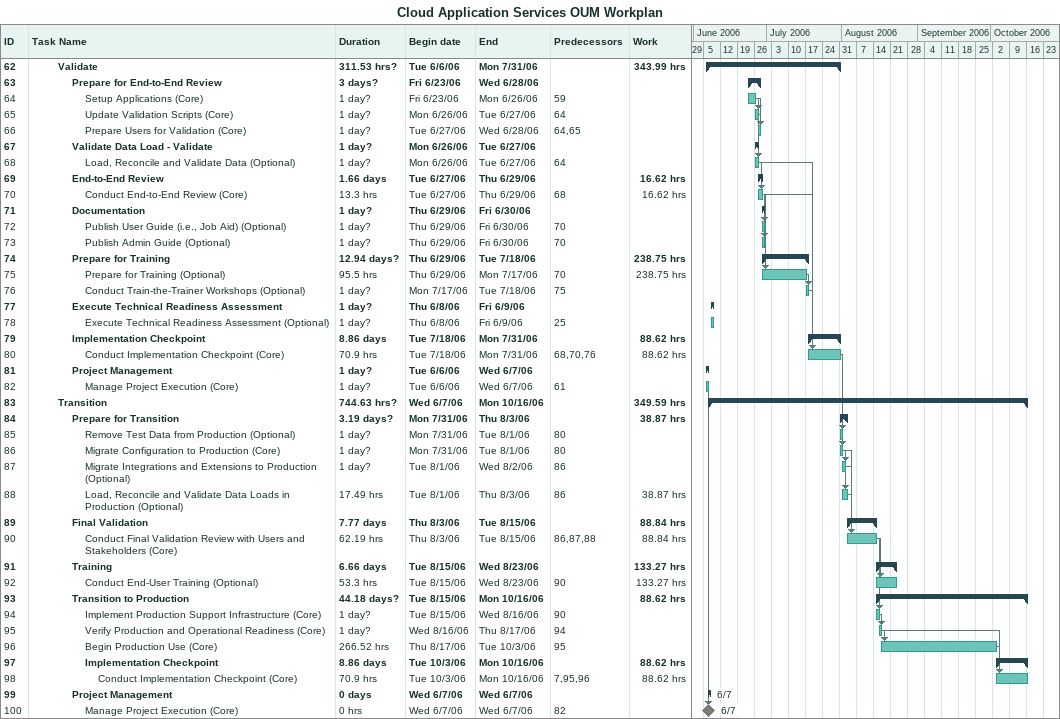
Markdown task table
Cloud Application Services OUM Workplan

| ID | Level | Task | Duration | Start | Finish | Predecessors | Work (h) |
|---|---|---|---|---|---|---|---|
| 62 | 3 | **Validate** | 311.53h? | 2006-06-06 | 2006-07-31 |  | 343.99 |
| 63 | 4 | **Prepare for End-to-End Review** | 3d? | 2006-06-23 | 2006-06-28 |  |  |
| 64 | 5 | Setup Applications (Core) | 1d? | 2006-06-23 | 2006-06-26 | 59 |  |
| 65 | 5 | Update Validation Scripts (Core) | 1d? | 2006-06-26 | 2006-06-27 | 64 |  |
| 66 | 5 | Prepare Users for Validation (Core) | 1d? | 2006-06-27 | 2006-06-28 | 64, 65 |  |
| 67 | 4 | **Validate Data Load - Validate** | 1d? | 2006-06-26 | 2006-06-27 |  |  |
| 68 | 5 | Load, Reconcile and Validate Data (Optional) | 1d? | 2006-06-26 | 2006-06-27 | 64 |  |
| 69 | 4 | **End-to-End Review** | 1.66d | 2006-06-27 | 2006-06-29 |  | 16.62 |
| 70 | 5 | Conduct End-to-End Review (Core) | 13.3h | 2006-06-27 | 2006-06-29 | 68 | 16.62 |
| 71 | 4 | **Documentation** | 1d? | 2006-06-29 | 2006-06-30 |  |  |
| 72 | 5 | Publish User Guide (i.e., Job Aid) (Optional) | 1d? | 2006-06-29 | 2006-06-30 | 70 |  |
| 73 | 5 | Publish Admin Guide (Optional) | 1d? | 2006-06-29 | 2006-06-30 | 70 |  |
| 74 | 4 | **Prepare for Training** | 12.94d? | 2006-06-29 | 2006-07-18 |  | 238.75 |
| 75 | 5 | Prepare for Training (Optional) | 95.5h | 2006-06-29 | 2006-07-17 | 70 | 238.75 |
| 76 | 5 | Conduct Train-the-Trainer Workshops (Optional) | 1d? | 2006-07-17 | 2006-07-18 | 75 |  |
| 77 | 4 | **Execute Technical Readiness Assessment** | 1d? | 2006-06-08 | 2006-06-09 |  |  |
| 78 | 5 | Execute Technical Readiness Assessment (Optional) | 1d? | 2006-06-08 | 2006-06-09 | 25 |  |
| 79 | 4 | **Implementation Checkpoint** | 8.86d | 2006-07-18 | 2006-07-31 |  | 88.62 |
| 80 | 5 | Conduct Implementation Checkpoint (Core) | 70.9h | 2006-07-18 | 2006-07-31 | 68, 70, 76 | 88.62 |
| 81 | 4 | **Project Management** | 1d? | 2006-06-06 | 2006-06-07 |  |  |
| 82 | 5 | Manage Project Execution (Core) | 1d? | 2006-06-06 | 2006-06-07 | 61 |  |
| 83 | 3 | **Transition** | 744.63h? | 2006-06-07 | 2006-10-16 |  | 349.59 |
| 84 | 4 | **Prepare for Transition** | 3.19d? | 2006-07-31 | 2006-08-03 |  | 38.87 |
| 85 | 5 | Remove Test Data from Production (Optional) | 1d? | 2006-07-31 | 2006-08-01 | 80 |  |
| 86 | 5 | Migrate Configuration to Production (Core) | 1d? | 2006-07-31 | 2006-08-01 | 80 |  |
| 87 | 5 | Migrate Integrations and Extensions to Production (Optional) | 1d? | 2006-08-01 | 2006-08-02 | 86 |  |
| 88 | 5 | Load, Reconcile and Validate Data Loads in Production (Optional) | 17.49h | 2006-08-01 | 2006-08-03 | 86 | 38.87 |
| 89 | 4 | **Final Validation** | 7.77d | 2006-08-03 | 2006-08-15 |  | 88.84 |
| 90 | 5 | Conduct Final Validation Review with Users and Stakeholders (Core) | 62.19h | 2006-08-03 | 2006-08-15 | 86, 87, 88 | 88.84 |
| 91 | 4 | **Training** | 6.66d | 2006-08-15 | 2006-08-23 |  | 133.27 |
| 92 | 5 | Conduct End-User Training (Optional) | 53.3h | 2006-08-15 | 2006-08-23 | 90 | 133.27 |
| 93 | 4 | **Transition to Production** | 44.18d? | 2006-08-15 | 2006-10-16 |  | 88.62 |
| 94 | 5 | Implement Production Support Infrastructure (Core) | 1d? | 2006-08-15 | 2006-08-16 | 90 |  |
| 95 | 5 | Verify Production and Operational Readiness (Core) | 1d? | 2006-08-16 | 2006-08-17 | 94 |  |
| 96 | 5 | Begin Production Use (Core) | 266.52h | 2006-08-17 | 2006-10-03 | 95 |  |
| 97 | 5 | **Implementation Checkpoint** | 8.86d | 2006-10-03 | 2006-10-16 |  | 88.62 |
| 98 | 6 | Conduct Implementation Checkpoint (Core) | 70.9h | 2006-10-03 | 2006-10-16 | 7, 95, 96 | 88.62 |
| 99 | 4 | **Project Management** | 0d | 2006-06-07 | 2006-06-07 |  |  |
| 100 | 5 | Manage Project Execution (Core) | 0h | 2006-06-07 | 2006-06-07 | 82 |  |
